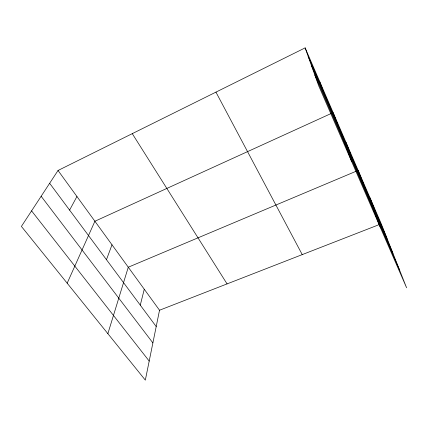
<?xml version="1.0" encoding="UTF-8"?>
<svg xmlns="http://www.w3.org/2000/svg" width="428" height="428" viewBox="0 0 428 428"><rect width="100%" height="100%" fill="white"/><g stroke="black" fill="none" stroke-linecap="round" stroke-linejoin="round"><path stroke-width="0.64" d="M58.031 170.483L159.521 310.23L145.327 380.128L21.4 226.412L58.031 170.483L305.132 47.872L381.252 223.817L406.6 287.798L318.657 85.728L305.132 47.872M140.277 305.137L144.273 289.232M107.867 333.669L128.277 267.211L356.299 171.173M106.465 259.678L111.992 244.789M67.175 283.192L94.898 221.249L331.336 113.42M69.593 210.1L76.933 196.511M159.521 310.23L379.406 224.534M31.576 210.87L149.195 361.072M41.142 196.265L152.887 342.908M49.648 183.286L156.204 326.553M132.273 133.643L227.07 283.903M215.942 92.127L302.232 254.612M308.155 56.341L387.078 238.524M311.268 65.051L392.974 253.403M314.815 74.986L399.586 270.095M370.006 197.822L375.495 211.79M358.14 170.398L380.54 227.921M345.979 142.294L350.666 154.465M333.134 112.596L351.72 161.704M319.539 81.176L323.194 91.046"/></g></svg>
